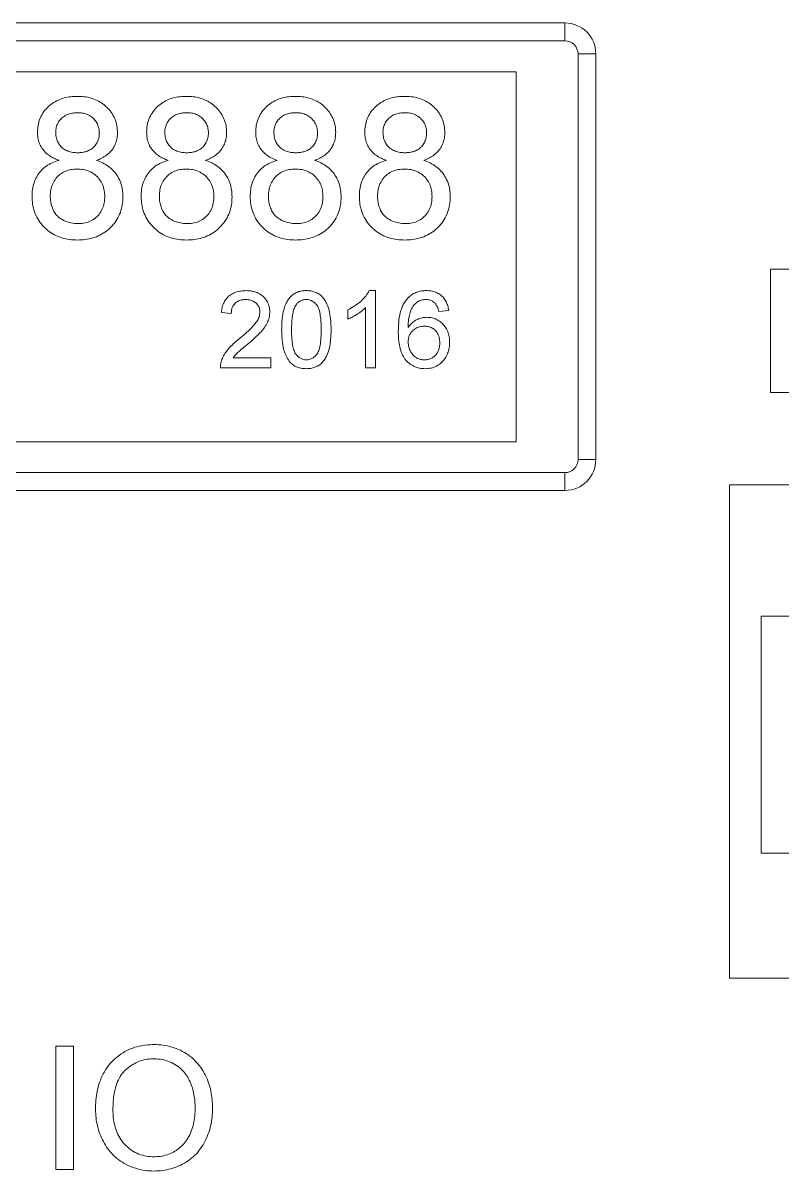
# Model space of a CAD drawing. Header units: millimetres. Extents: x 2 to 278, y 1 to 215.
# Drawn here: x 209.62 to 215.78, y 71.73 to 81.04 of the extents above; entities that cross this region are included whole.
import ezdxf

# ---------------------------------------------------------------- set-up
doc = ezdxf.new("R2010")
doc.units = ezdxf.units.MM

msp = doc.modelspace()

# ---------------------------------------------------------------- linework, layer by layer
at = {"color": 7, "linetype": 'Continuous', "lineweight": 18}
for p, q in [((214.0181, 81.0426), (202.7281, 81.0426)), ((214.0181, 80.8982), (214.0181, 81.0426)), ((214.0181, 80.8982), (202.7281, 80.8982)), ((214.1238, 77.5026), (214.1238, 80.7926)), ((214.1238, 80.7926), (214.2681, 80.7926)), ((214.2681, 77.5026), (214.2681, 80.7926)), ((213.6231, 80.6476), (203.1231, 80.6476)), ((213.6231, 77.6476), (213.6231, 80.6476)), ((215.6832, 79.0476), (216.3883, 79.0476)), ((215.6832, 78.0476), (215.6832, 79.0476)), ((212.4305, 78.8726), (212.4821, 78.8726)), ((212.4821, 78.8726), (212.4821, 78.2476)), ((211.3122, 78.6883), (211.2321, 78.6963)), ((212.2577, 78.6424), (212.2577, 78.7163)), ((212.4019, 78.2476), (212.4019, 78.7346)), ((213.075, 78.7123), (212.9949, 78.7043)), ((211.327, 78.3277), (211.6327, 78.3277)), ((211.6327, 78.3277), (211.6327, 78.2476)), ((211.6327, 78.2476), (211.2241, 78.2476)), ((212.4821, 78.2476), (212.4019, 78.2476)), ((216.414, 78.0476), (215.6832, 78.0476)), ((203.1231, 77.6476), (213.6231, 77.6476)), ((214.1238, 77.5026), (214.2681, 77.5026)), ((202.7281, 77.3969), (214.0181, 77.3969)), ((214.0181, 77.3969), (214.0181, 77.2526)), ((223.1031, 77.2976), (215.3531, 77.2976)), ((215.3531, 77.2976), (215.3531, 73.2976)), ((202.7281, 77.2526), (214.0181, 77.2526)), ((215.8324, 76.2326), (215.6099, 76.2326)), ((215.6099, 74.3126), (215.6099, 76.2326)), ((215.6099, 74.3126), (215.8324, 74.3126)), ((215.3531, 73.2976), (223.1031, 73.2976)), ((209.8909, 72.7476), (210.0319, 72.7476)), ((209.8909, 71.7476), (209.8909, 72.7476)), ((210.0319, 72.7476), (210.0319, 71.7476)), ((210.0319, 71.7476), (209.8909, 71.7476))]:
    msp.add_line(p, q, dxfattribs=at)
for centre, radius, start, end in [((214.0181, 80.7926), 0.25, 0, 90), ((214.0181, 80.7926), 0.1057, 0, 90), ((214.0181, 77.5026), 0.25, 270, 0), ((214.0181, 77.5026), 0.1057, 270, 360)]:
    msp.add_arc(centre, radius, start, end, dxfattribs=at)
for points, knots in [([(209.741, 80.1575), (209.7419, 80.1757), (209.7435, 80.212), (209.7588, 80.2648), (209.784, 80.3134), (209.8184, 80.3559), (209.8597, 80.3914), (209.9067, 80.4181), (209.9573, 80.4361), (210.0101, 80.4459), (210.0457, 80.447), (210.0636, 80.4476)], [0, 0, 0, 0, 0.1119971, 0.2239624, 0.3358971, 0.4478769, 0.5598973, 0.6698683, 0.7798848, 0.8899372, 1, 1, 1, 1]), ([(210.0636, 80.4476), (210.0819, 80.447), (210.1186, 80.4459), (210.1728, 80.4351), (210.2247, 80.4161), (210.2722, 80.3878), (210.3132, 80.3512), (210.3471, 80.3085), (210.3723, 80.2603), (210.3873, 80.2079), (210.3889, 80.1719), (210.3898, 80.1538)], [0, 0, 0, 0, 0.112059, 0.224091, 0.336095, 0.448088, 0.560082, 0.670067, 0.780006, 0.89, 1, 1, 1, 1]), ([(210.6257, 80.1575), (210.6265, 80.1757), (210.6281, 80.212), (210.6434, 80.2648), (210.6686, 80.3134), (210.703, 80.3559), (210.7443, 80.3914), (210.7913, 80.4181), (210.8419, 80.4361), (210.8947, 80.4459), (210.9303, 80.447), (210.9482, 80.4476)], [0, 0, 0, 0, 0.111997, 0.223962, 0.335897, 0.447877, 0.559897, 0.669868, 0.779885, 0.889937, 1, 1, 1, 1]), ([(210.9482, 80.4476), (210.9665, 80.447), (211.0032, 80.4459), (211.0574, 80.4351), (211.1093, 80.4161), (211.1569, 80.3878), (211.1978, 80.3512), (211.2318, 80.3085), (211.2569, 80.2603), (211.2719, 80.2079), (211.2736, 80.1719), (211.2744, 80.1538)], [0, 0, 0, 0, 0.112059, 0.224091, 0.336095, 0.448088, 0.560082, 0.670067, 0.780006, 0.89, 1, 1, 1, 1]), ([(211.5103, 80.1575), (211.5111, 80.1757), (211.5128, 80.212), (211.5281, 80.2648), (211.5532, 80.3134), (211.5877, 80.3559), (211.6289, 80.3914), (211.6759, 80.4181), (211.7265, 80.4361), (211.7793, 80.4459), (211.815, 80.447), (211.8328, 80.4476)], [0, 0, 0, 0, 0.111997, 0.223962, 0.335897, 0.447877, 0.559897, 0.669868, 0.779885, 0.889937, 1, 1, 1, 1]), ([(211.8328, 80.4476), (211.8511, 80.447), (211.8878, 80.4459), (211.9421, 80.4351), (211.9939, 80.4161), (212.0415, 80.3878), (212.0824, 80.3512), (212.1164, 80.3085), (212.1415, 80.2603), (212.1566, 80.2079), (212.1582, 80.1719), (212.159, 80.1538)], [0, 0, 0, 0, 0.112059, 0.224091, 0.336095, 0.448088, 0.560082, 0.670067, 0.780006, 0.89, 1, 1, 1, 1]), ([(212.3949, 80.1575), (212.3957, 80.1757), (212.3974, 80.212), (212.4127, 80.2648), (212.4378, 80.3134), (212.4723, 80.3559), (212.5135, 80.3914), (212.5605, 80.4181), (212.6111, 80.4361), (212.6639, 80.4459), (212.6996, 80.447), (212.7174, 80.4476)], [0, 0, 0, 0, 0.111997, 0.223962, 0.335897, 0.447877, 0.559897, 0.669868, 0.779885, 0.889937, 1, 1, 1, 1]), ([(212.7174, 80.4476), (212.7358, 80.447), (212.7724, 80.4459), (212.8267, 80.4351), (212.8785, 80.4161), (212.9261, 80.3878), (212.9671, 80.3512), (213.001, 80.3085), (213.0261, 80.2603), (213.0412, 80.2079), (213.0428, 80.1719), (213.0436, 80.1538)], [0, 0, 0, 0, 0.112059, 0.224091, 0.336095, 0.448088, 0.560082, 0.670067, 0.780006, 0.89, 1, 1, 1, 1]), ([(210.0654, 80.3149), (210.053, 80.3144), (210.0282, 80.3133), (209.9916, 80.3051), (209.9579, 80.2885), (209.9286, 80.264), (209.906, 80.2326), (209.8909, 80.196), (209.8893, 80.1699), (209.8885, 80.1568)], [0, 0, 0, 0, 0.140053, 0.280038, 0.419971, 0.55984, 0.706545, 0.853304, 1, 1, 1, 1]), ([(210.2423, 80.1499), (210.2416, 80.1626), (210.2402, 80.188), (210.2277, 80.2245), (210.2067, 80.2565), (210.179, 80.2841), (210.144, 80.3027), (210.1053, 80.3133), (210.0787, 80.3143), (210.0654, 80.3149)], [0, 0, 0, 0, 0.140103, 0.280208, 0.420225, 0.560188, 0.706713, 0.853303, 1, 1, 1, 1]), ([(210.95, 80.3149), (210.9376, 80.3144), (210.9128, 80.3133), (210.8762, 80.3051), (210.8425, 80.2885), (210.8133, 80.264), (210.7906, 80.2326), (210.7756, 80.196), (210.7739, 80.1699), (210.7731, 80.1568)], [0, 0, 0, 0, 0.140053, 0.280038, 0.419971, 0.55984, 0.706545, 0.853304, 1, 1, 1, 1]), ([(211.1269, 80.1499), (211.1262, 80.1626), (211.1249, 80.188), (211.1124, 80.2245), (211.0913, 80.2565), (211.0637, 80.2841), (211.0286, 80.3027), (210.9899, 80.3133), (210.9633, 80.3143), (210.95, 80.3149)], [0, 0, 0, 0, 0.140103, 0.280208, 0.420225, 0.560188, 0.706713, 0.853303, 1, 1, 1, 1]), ([(211.8346, 80.3149), (211.8222, 80.3144), (211.7974, 80.3133), (211.7608, 80.3051), (211.7271, 80.2885), (211.6979, 80.264), (211.6753, 80.2326), (211.6602, 80.196), (211.6585, 80.1699), (211.6577, 80.1568)], [0, 0, 0, 0, 0.140053, 0.280038, 0.419971, 0.55984, 0.706545, 0.853304, 1, 1, 1, 1]), ([(212.0116, 80.1499), (212.0109, 80.1626), (212.0095, 80.188), (211.997, 80.2245), (211.9759, 80.2565), (211.9483, 80.2841), (211.9132, 80.3027), (211.8745, 80.3133), (211.8479, 80.3143), (211.8346, 80.3149)], [0, 0, 0, 0, 0.140103, 0.280208, 0.420225, 0.560188, 0.706713, 0.853303, 1, 1, 1, 1]), ([(212.7192, 80.3149), (212.7068, 80.3144), (212.682, 80.3133), (212.6454, 80.3051), (212.6117, 80.2885), (212.5825, 80.264), (212.5599, 80.2326), (212.5448, 80.196), (212.5431, 80.1699), (212.5423, 80.1568)], [0, 0, 0, 0, 0.140053, 0.280038, 0.419971, 0.55984, 0.706545, 0.853304, 1, 1, 1, 1]), ([(212.8962, 80.1499), (212.8955, 80.1626), (212.8941, 80.188), (212.8816, 80.2245), (212.8605, 80.2565), (212.8329, 80.2841), (212.7979, 80.3027), (212.7591, 80.3133), (212.7325, 80.3143), (212.7192, 80.3149)], [0, 0, 0, 0, 0.140103, 0.280208, 0.420225, 0.560188, 0.706713, 0.853303, 1, 1, 1, 1]), ([(209.9152, 79.9283), (209.9017, 79.9336), (209.8748, 79.9441), (209.8371, 79.9658), (209.8031, 79.9932), (209.7752, 80.0277), (209.7549, 80.0678), (209.743, 80.1121), (209.7417, 80.1424), (209.741, 80.1575)], [0, 0, 0, 0, 0.140057, 0.280088, 0.420089, 0.560058, 0.706677, 0.853323, 1, 1, 1, 1]), ([(209.8885, 80.1568), (209.889, 80.1439), (209.8901, 80.1181), (209.9023, 80.081), (209.9224, 80.0477), (209.9512, 80.0204), (209.9868, 80.0019), (210.0263, 79.992), (210.0533, 79.991), (210.0668, 79.9905)], [0, 0, 0, 0, 0.140123, 0.280287, 0.420324, 0.560242, 0.706687, 0.853264, 1, 1, 1, 1]), ([(210.0668, 79.9905), (210.0792, 79.991), (210.1041, 79.992), (210.1408, 80.0002), (210.1748, 80.0166), (210.2037, 80.0417), (210.226, 80.0735), (210.2403, 80.1107), (210.2416, 80.1368), (210.2423, 80.1499)], [0, 0, 0, 0, 0.140064, 0.280073, 0.419973, 0.559838, 0.706482, 0.853287, 1, 1, 1, 1]), ([(210.3898, 80.1538), (210.3892, 80.1397), (210.3882, 80.1113), (210.3769, 80.07), (210.3585, 80.0315), (210.3321, 79.997), (210.2988, 79.9682), (210.2606, 79.945), (210.2331, 79.9339), (210.2193, 79.9283)], [0, 0, 0, 0, 0.139992, 0.280054, 0.419944, 0.559983, 0.70659, 0.85329, 1, 1, 1, 1]), ([(210.7998, 79.9283), (210.7863, 79.9336), (210.7594, 79.9441), (210.7217, 79.9658), (210.6878, 79.9932), (210.6598, 80.0277), (210.6396, 80.0678), (210.6276, 80.1121), (210.6263, 80.1424), (210.6257, 80.1575)], [0, 0, 0, 0, 0.140057, 0.280088, 0.420089, 0.560058, 0.706677, 0.853323, 1, 1, 1, 1]), ([(210.7731, 80.1568), (210.7736, 80.1439), (210.7747, 80.1181), (210.7869, 80.081), (210.807, 80.0477), (210.8358, 80.0204), (210.8715, 80.0019), (210.911, 79.992), (210.9379, 79.991), (210.9514, 79.9905)], [0, 0, 0, 0, 0.140123, 0.280287, 0.420324, 0.560242, 0.706687, 0.853264, 1, 1, 1, 1]), ([(210.9514, 79.9905), (210.9639, 79.991), (210.9888, 79.992), (211.0255, 80.0002), (211.0594, 80.0166), (211.0884, 80.0417), (211.1106, 80.0735), (211.1249, 80.1107), (211.1263, 80.1368), (211.1269, 80.1499)], [0, 0, 0, 0, 0.140064, 0.280073, 0.419973, 0.559838, 0.706482, 0.853287, 1, 1, 1, 1]), ([(211.2744, 80.1538), (211.2738, 80.1397), (211.2728, 80.1113), (211.2616, 80.07), (211.2431, 80.0315), (211.2167, 79.997), (211.1834, 79.9682), (211.1452, 79.945), (211.1177, 79.9339), (211.1039, 79.9283)], [0, 0, 0, 0, 0.139992, 0.2800535, 0.4199438, 0.5599827, 0.7065897, 0.8532896, 1, 1, 1, 1]), ([(211.6844, 79.9283), (211.671, 79.9336), (211.644, 79.9441), (211.6063, 79.9658), (211.5724, 79.9932), (211.5444, 80.0277), (211.5242, 80.0678), (211.5123, 80.1121), (211.5109, 80.1424), (211.5103, 80.1575)], [0, 0, 0, 0, 0.140057, 0.280088, 0.420089, 0.560058, 0.706677, 0.853323, 1, 1, 1, 1]), ([(211.6577, 80.1568), (211.6582, 80.1439), (211.6593, 80.1181), (211.6715, 80.081), (211.6916, 80.0477), (211.7204, 80.0204), (211.7561, 80.0019), (211.7956, 79.992), (211.8225, 79.991), (211.836, 79.9905)], [0, 0, 0, 0, 0.140123, 0.280287, 0.420324, 0.560242, 0.706687, 0.853264, 1, 1, 1, 1]), ([(211.836, 79.9905), (211.8485, 79.991), (211.8734, 79.992), (211.9101, 80.0002), (211.944, 80.0166), (211.973, 80.0417), (211.9953, 80.0735), (212.0095, 80.1107), (212.0109, 80.1368), (212.0116, 80.1499)], [0, 0, 0, 0, 0.140064, 0.280073, 0.419973, 0.559838, 0.706482, 0.853287, 1, 1, 1, 1]), ([(212.159, 80.1538), (212.1585, 80.1397), (212.1574, 80.1113), (212.1462, 80.07), (212.1278, 80.0315), (212.1013, 79.997), (212.068, 79.9682), (212.0298, 79.945), (212.0023, 79.9339), (211.9885, 79.9283)], [0, 0, 0, 0, 0.139992, 0.280054, 0.419944, 0.559983, 0.70659, 0.85329, 1, 1, 1, 1]), ([(212.569, 79.9283), (212.5556, 79.9336), (212.5286, 79.9441), (212.4909, 79.9658), (212.457, 79.9932), (212.429, 80.0277), (212.4088, 80.0678), (212.3969, 80.1121), (212.3956, 80.1424), (212.3949, 80.1575)], [0, 0, 0, 0, 0.140057, 0.280088, 0.420089, 0.560058, 0.706677, 0.853323, 1, 1, 1, 1]), ([(212.5423, 80.1568), (212.5429, 80.1439), (212.5439, 80.1181), (212.5562, 80.081), (212.5762, 80.0477), (212.605, 80.0204), (212.6407, 80.0019), (212.6802, 79.992), (212.7071, 79.991), (212.7206, 79.9905)], [0, 0, 0, 0, 0.140123, 0.280287, 0.420324, 0.560242, 0.706687, 0.853264, 1, 1, 1, 1]), ([(212.7206, 79.9905), (212.7331, 79.991), (212.758, 79.992), (212.7947, 80.0002), (212.8286, 80.0166), (212.8576, 80.0417), (212.8799, 80.0735), (212.8941, 80.1107), (212.8955, 80.1368), (212.8962, 80.1499)], [0, 0, 0, 0, 0.140064, 0.280073, 0.419973, 0.559838, 0.706482, 0.853287, 1, 1, 1, 1]), ([(213.0436, 80.1538), (213.0431, 80.1397), (213.042, 80.1113), (213.0308, 80.07), (213.0124, 80.0315), (212.9859, 79.997), (212.9527, 79.9682), (212.9144, 79.945), (212.8869, 79.9339), (212.8731, 79.9283)], [0, 0, 0, 0, 0.139992, 0.280054, 0.419944, 0.559983, 0.70659, 0.85329, 1, 1, 1, 1]), ([(209.6968, 79.6362), (209.6974, 79.6547), (209.6986, 79.6917), (209.7114, 79.746), (209.7331, 79.7973), (209.7662, 79.8433), (209.8089, 79.8819), (209.8597, 79.911), (209.8967, 79.9226), (209.9152, 79.9283)], [0, 0, 0, 0, 0.140094, 0.280153, 0.420099, 0.560065, 0.706685, 0.853305, 1, 1, 1, 1]), ([(210.2193, 79.9283), (210.2365, 79.9219), (210.2709, 79.9089), (210.3186, 79.8806), (210.3598, 79.8435), (210.3934, 79.7983), (210.4175, 79.7465), (210.4316, 79.6901), (210.4332, 79.6516), (210.434, 79.6323)], [0, 0, 0, 0, 0.140026, 0.280045, 0.420048, 0.560011, 0.706661, 0.853275, 1, 1, 1, 1]), ([(210.5814, 79.6362), (210.582, 79.6547), (210.5832, 79.6917), (210.596, 79.746), (210.6177, 79.7973), (210.6508, 79.8433), (210.6935, 79.8819), (210.7443, 79.911), (210.7813, 79.9226), (210.7998, 79.9283)], [0, 0, 0, 0, 0.140094, 0.280153, 0.420099, 0.560065, 0.706685, 0.853305, 1, 1, 1, 1]), ([(211.1039, 79.9283), (211.1211, 79.9219), (211.1555, 79.9089), (211.2032, 79.8806), (211.2444, 79.8435), (211.278, 79.7983), (211.3022, 79.7465), (211.3163, 79.6901), (211.3178, 79.6516), (211.3186, 79.6323)], [0, 0, 0, 0, 0.140026, 0.280045, 0.420048, 0.560011, 0.706661, 0.853275, 1, 1, 1, 1]), ([(211.466, 79.6362), (211.4666, 79.6547), (211.4678, 79.6917), (211.4806, 79.746), (211.5023, 79.7973), (211.5354, 79.8433), (211.5781, 79.8819), (211.6289, 79.911), (211.6659, 79.9226), (211.6844, 79.9283)], [0, 0, 0, 0, 0.140094, 0.280153, 0.420099, 0.560065, 0.706685, 0.853305, 1, 1, 1, 1]), ([(211.9885, 79.9283), (212.0057, 79.9219), (212.0402, 79.9089), (212.0878, 79.8806), (212.129, 79.8435), (212.1626, 79.7983), (212.1868, 79.7465), (212.2009, 79.6901), (212.2024, 79.6516), (212.2032, 79.6323)], [0, 0, 0, 0, 0.140026, 0.280045, 0.420048, 0.560011, 0.706661, 0.853275, 1, 1, 1, 1]), ([(212.3507, 79.6362), (212.3512, 79.6547), (212.3524, 79.6917), (212.3653, 79.746), (212.3869, 79.7973), (212.42, 79.8433), (212.4627, 79.8819), (212.5135, 79.911), (212.5505, 79.9226), (212.569, 79.9283)], [0, 0, 0, 0, 0.140094, 0.280153, 0.420099, 0.560065, 0.706685, 0.853305, 1, 1, 1, 1]), ([(212.8731, 79.9283), (212.8903, 79.9219), (212.9248, 79.9089), (212.9724, 79.8806), (213.0136, 79.8435), (213.0472, 79.7983), (213.0714, 79.7465), (213.0855, 79.6901), (213.0871, 79.6516), (213.0878, 79.6323)], [0, 0, 0, 0, 0.140026, 0.280045, 0.420048, 0.560011, 0.706661, 0.853275, 1, 1, 1, 1]), ([(210.0622, 79.8578), (210.0459, 79.8571), (210.0135, 79.8558), (209.9663, 79.8422), (209.9236, 79.8178), (209.8888, 79.7822), (209.8622, 79.7392), (209.8468, 79.69), (209.8451, 79.656), (209.8442, 79.639)], [0, 0, 0, 0, 0.140103, 0.280111, 0.420024, 0.559976, 0.706596, 0.853242, 1, 1, 1, 1]), ([(210.2866, 79.6344), (210.2858, 79.651), (210.2843, 79.6843), (210.2698, 79.7326), (210.2443, 79.7759), (210.2094, 79.8131), (210.1651, 79.8403), (210.1145, 79.8555), (210.0796, 79.8571), (210.0622, 79.8578)], [0, 0, 0, 0, 0.140086, 0.280112, 0.420042, 0.560014, 0.70656, 0.853252, 1, 1, 1, 1]), ([(210.9468, 79.8578), (210.9306, 79.8571), (210.8981, 79.8558), (210.8509, 79.8422), (210.8082, 79.8178), (210.7734, 79.7822), (210.7468, 79.7392), (210.7314, 79.69), (210.7297, 79.656), (210.7289, 79.639)], [0, 0, 0, 0, 0.1401032, 0.2801113, 0.4200237, 0.5599764, 0.7065958, 0.8532422, 1, 1, 1, 1]), ([(211.1712, 79.6344), (211.1704, 79.651), (211.1689, 79.6843), (211.1545, 79.7326), (211.129, 79.7759), (211.094, 79.8131), (211.0497, 79.8403), (210.9991, 79.8555), (210.9642, 79.8571), (210.9468, 79.8578)], [0, 0, 0, 0, 0.140086, 0.280112, 0.420042, 0.560014, 0.70656, 0.853252, 1, 1, 1, 1]), ([(211.8314, 79.8578), (211.8152, 79.8571), (211.7827, 79.8558), (211.7355, 79.8422), (211.6929, 79.8178), (211.658, 79.7822), (211.6314, 79.7392), (211.616, 79.69), (211.6143, 79.656), (211.6135, 79.639)], [0, 0, 0, 0, 0.140103, 0.280111, 0.420024, 0.559976, 0.706596, 0.853242, 1, 1, 1, 1]), ([(212.0558, 79.6344), (212.055, 79.651), (212.0535, 79.6843), (212.0391, 79.7326), (212.0136, 79.7759), (211.9786, 79.8131), (211.9343, 79.8403), (211.8837, 79.8555), (211.8488, 79.8571), (211.8314, 79.8578)], [0, 0, 0, 0, 0.140086, 0.280112, 0.420042, 0.560014, 0.70656, 0.853252, 1, 1, 1, 1]), ([(212.716, 79.8578), (212.6998, 79.8571), (212.6673, 79.8558), (212.6201, 79.8422), (212.5775, 79.8178), (212.5426, 79.7822), (212.5161, 79.7392), (212.5007, 79.69), (212.4989, 79.656), (212.4981, 79.639)], [0, 0, 0, 0, 0.140103, 0.280111, 0.420024, 0.559976, 0.706596, 0.853242, 1, 1, 1, 1]), ([(212.9404, 79.6344), (212.9396, 79.651), (212.9381, 79.6843), (212.9237, 79.7326), (212.8982, 79.7759), (212.8632, 79.8131), (212.8189, 79.8403), (212.7683, 79.8555), (212.7335, 79.8571), (212.716, 79.8578)], [0, 0, 0, 0, 0.140086, 0.280112, 0.420042, 0.560014, 0.70656, 0.853252, 1, 1, 1, 1]), ([(210.0654, 79.2828), (210.044, 79.2835), (210.0012, 79.2848), (209.9383, 79.2988), (209.8783, 79.3223), (209.8244, 79.3579), (209.7783, 79.4024), (209.7413, 79.4541), (209.7148, 79.5116), (209.6995, 79.5732), (209.6977, 79.6152), (209.6968, 79.6362)], [0, 0, 0, 0, 0.112057, 0.224067, 0.336056, 0.448039, 0.560026, 0.670015, 0.779981, 0.889989, 1, 1, 1, 1]), ([(209.8442, 79.639), (209.8447, 79.6257), (209.8456, 79.5991), (209.8551, 79.5603), (209.8684, 79.5227), (209.8895, 79.4884), (209.9222, 79.4585), (209.9644, 79.435), (210.0144, 79.4187), (210.0492, 79.4166), (210.0666, 79.4155)], [0, 0, 0, 0, 0.112056, 0.224116, 0.336173, 0.44816, 0.560112, 0.706716, 0.85339, 1, 1, 1, 1]), ([(210.434, 79.6323), (210.433, 79.611), (210.4311, 79.5685), (210.4148, 79.5064), (210.387, 79.4487), (210.3483, 79.3977), (210.3019, 79.354), (210.2482, 79.3205), (210.1897, 79.2976), (210.128, 79.2849), (210.0863, 79.2835), (210.0654, 79.2828)], [0, 0, 0, 0, 0.112005, 0.223991, 0.335957, 0.447959, 0.559944, 0.669916, 0.779914, 0.889942, 1, 1, 1, 1]), ([(210.0666, 79.4155), (210.0829, 79.4162), (210.1155, 79.4176), (210.1632, 79.4307), (210.2063, 79.4549), (210.2419, 79.4902), (210.2686, 79.5335), (210.2839, 79.5831), (210.2857, 79.6173), (210.2866, 79.6344)], [0, 0, 0, 0, 0.140093, 0.280107, 0.42005, 0.559997, 0.706641, 0.853276, 1, 1, 1, 1]), ([(210.95, 79.2828), (210.9286, 79.2835), (210.8858, 79.2848), (210.8229, 79.2988), (210.7629, 79.3223), (210.709, 79.3579), (210.663, 79.4024), (210.6259, 79.4541), (210.5994, 79.5116), (210.5841, 79.5732), (210.5823, 79.6152), (210.5814, 79.6362)], [0, 0, 0, 0, 0.112057, 0.224067, 0.336056, 0.448039, 0.560026, 0.670015, 0.779981, 0.889989, 1, 1, 1, 1]), ([(210.7289, 79.639), (210.7293, 79.6257), (210.7302, 79.5991), (210.7397, 79.5603), (210.753, 79.5227), (210.7741, 79.4884), (210.8068, 79.4585), (210.849, 79.435), (210.899, 79.4187), (210.9338, 79.4166), (210.9512, 79.4155)], [0, 0, 0, 0, 0.112056, 0.224116, 0.336173, 0.44816, 0.560112, 0.706716, 0.85339, 1, 1, 1, 1]), ([(211.3186, 79.6323), (211.3176, 79.611), (211.3157, 79.5685), (211.2994, 79.5064), (211.2716, 79.4487), (211.2329, 79.3977), (211.1866, 79.354), (211.1328, 79.3205), (211.0743, 79.2976), (211.0127, 79.2849), (210.9709, 79.2835), (210.95, 79.2828)], [0, 0, 0, 0, 0.112005, 0.223991, 0.335957, 0.447959, 0.559944, 0.669916, 0.779914, 0.889942, 1, 1, 1, 1]), ([(210.9512, 79.4155), (210.9675, 79.4162), (211.0001, 79.4176), (211.0478, 79.4307), (211.0909, 79.4549), (211.1265, 79.4902), (211.1532, 79.5335), (211.1686, 79.5831), (211.1703, 79.6173), (211.1712, 79.6344)], [0, 0, 0, 0, 0.140093, 0.280107, 0.42005, 0.559997, 0.706641, 0.853276, 1, 1, 1, 1]), ([(211.8346, 79.2828), (211.8132, 79.2835), (211.7704, 79.2848), (211.7075, 79.2988), (211.6475, 79.3223), (211.5937, 79.3579), (211.5476, 79.4024), (211.5105, 79.4541), (211.484, 79.5116), (211.4687, 79.5732), (211.4669, 79.6152), (211.466, 79.6362)], [0, 0, 0, 0, 0.112057, 0.224067, 0.336056, 0.448039, 0.560026, 0.670015, 0.779981, 0.889989, 1, 1, 1, 1]), ([(211.6135, 79.639), (211.6139, 79.6257), (211.6149, 79.5991), (211.6243, 79.5603), (211.6376, 79.5227), (211.6587, 79.4884), (211.6914, 79.4585), (211.7336, 79.435), (211.7836, 79.4187), (211.8184, 79.4166), (211.8358, 79.4155)], [0, 0, 0, 0, 0.112056, 0.224116, 0.336173, 0.44816, 0.560112, 0.706716, 0.85339, 1, 1, 1, 1]), ([(212.2032, 79.6323), (212.2023, 79.611), (212.2003, 79.5685), (212.1841, 79.5064), (212.1563, 79.4487), (212.1175, 79.3977), (212.0712, 79.354), (212.0175, 79.3205), (211.9589, 79.2976), (211.8973, 79.2849), (211.8555, 79.2835), (211.8346, 79.2828)], [0, 0, 0, 0, 0.112005, 0.223991, 0.335957, 0.447959, 0.559944, 0.669916, 0.779914, 0.889942, 1, 1, 1, 1]), ([(211.8358, 79.4155), (211.8521, 79.4162), (211.8847, 79.4176), (211.9324, 79.4307), (211.9755, 79.4549), (212.0111, 79.4902), (212.0378, 79.5335), (212.0532, 79.5831), (212.0549, 79.6173), (212.0558, 79.6344)], [0, 0, 0, 0, 0.140093, 0.280107, 0.42005, 0.559997, 0.706641, 0.853276, 1, 1, 1, 1]), ([(212.7192, 79.2828), (212.6978, 79.2835), (212.655, 79.2848), (212.5921, 79.2988), (212.5321, 79.3223), (212.4783, 79.3579), (212.4322, 79.4024), (212.3951, 79.4541), (212.3686, 79.5116), (212.3534, 79.5732), (212.3516, 79.6152), (212.3507, 79.6362)], [0, 0, 0, 0, 0.112057, 0.224067, 0.336056, 0.448039, 0.560026, 0.670015, 0.779981, 0.889989, 1, 1, 1, 1]), ([(212.4981, 79.639), (212.4986, 79.6257), (212.4995, 79.5991), (212.5089, 79.5603), (212.5222, 79.5227), (212.5434, 79.4884), (212.5761, 79.4585), (212.6182, 79.435), (212.6683, 79.4187), (212.703, 79.4166), (212.7204, 79.4155)], [0, 0, 0, 0, 0.1120564, 0.2241163, 0.336173, 0.4481599, 0.5601118, 0.7067159, 0.85339, 1, 1, 1, 1]), ([(213.0878, 79.6323), (213.0869, 79.611), (213.0849, 79.5685), (213.0687, 79.5064), (213.0409, 79.4487), (213.0021, 79.3977), (212.9558, 79.354), (212.9021, 79.3205), (212.8435, 79.2976), (212.7819, 79.2849), (212.7401, 79.2835), (212.7192, 79.2828)], [0, 0, 0, 0, 0.112005, 0.223991, 0.335957, 0.447959, 0.559944, 0.669916, 0.779914, 0.889942, 1, 1, 1, 1]), ([(212.7204, 79.4155), (212.7367, 79.4162), (212.7694, 79.4176), (212.817, 79.4307), (212.8601, 79.4549), (212.8958, 79.4902), (212.9225, 79.5335), (212.9378, 79.5831), (212.9395, 79.6173), (212.9404, 79.6344)], [0, 0, 0, 0, 0.140093, 0.280107, 0.42005, 0.559997, 0.706641, 0.853276, 1, 1, 1, 1]), ([(211.2321, 78.6963), (211.2339, 78.7101), (211.2375, 78.7377), (211.2519, 78.7773), (211.2748, 78.8127), (211.3069, 78.8411), (211.3458, 78.8604), (211.3886, 78.8709), (211.4178, 78.872), (211.4324, 78.8726)], [0, 0, 0, 0, 0.14012, 0.280141, 0.420036, 0.55994, 0.706516, 0.853205, 1, 1, 1, 1]), ([(211.4324, 78.8726), (211.4459, 78.8721), (211.473, 78.871), (211.5127, 78.8614), (211.5496, 78.8436), (211.5813, 78.8167), (211.6063, 78.7828), (211.6222, 78.7426), (211.6238, 78.7142), (211.6247, 78.7)], [0, 0, 0, 0, 0.140158, 0.280264, 0.420275, 0.560253, 0.706858, 0.853354, 1, 1, 1, 1]), ([(211.7208, 78.5558), (211.7211, 78.5735), (211.7215, 78.6089), (211.7265, 78.6618), (211.736, 78.714), (211.7508, 78.7591), (211.7703, 78.7956), (211.7919, 78.8238), (211.8194, 78.8465), (211.8512, 78.8625), (211.8858, 78.8712), (211.9094, 78.8721), (211.9212, 78.8726)], [0, 0, 0, 0, 0.125093, 0.250171, 0.375217, 0.500194, 0.583539, 0.666841, 0.750103, 0.83335, 0.91667, 1, 1, 1, 1]), ([(211.9212, 78.8726), (211.933, 78.8721), (211.9566, 78.8712), (211.9909, 78.8618), (212.023, 78.8466), (212.051, 78.8243), (212.0721, 78.7956), (212.0929, 78.7532), (212.1112, 78.6969), (212.1203, 78.6265), (212.1211, 78.5794), (212.1215, 78.5558)], [0, 0, 0, 0, 0.083362, 0.166699, 0.250017, 0.333297, 0.416578, 0.499946, 0.666577, 0.833223, 1, 1, 1, 1]), ([(212.2577, 78.7163), (212.2772, 78.7268), (212.3162, 78.7477), (212.3641, 78.7867), (212.404, 78.8276), (212.4217, 78.8576), (212.4305, 78.8726)], [0, 0, 0, 0, 0.280091, 0.560126, 0.78017, 1, 1, 1, 1]), ([(212.7345, 78.8016), (212.7421, 78.8099), (212.7573, 78.8266), (212.7852, 78.8462), (212.8178, 78.8614), (212.8547, 78.8711), (212.8813, 78.8721), (212.8946, 78.8726)], [0, 0, 0, 0, 0.186671, 0.373368, 0.560026, 0.779966, 1, 1, 1, 1]), ([(212.8946, 78.8726), (212.9071, 78.8721), (212.932, 78.8711), (212.9684, 78.8613), (213.0019, 78.8442), (213.0308, 78.8191), (213.0533, 78.7874), (213.0685, 78.751), (213.0729, 78.7252), (213.075, 78.7123)], [0, 0, 0, 0, 0.140076, 0.280085, 0.420047, 0.560005, 0.706589, 0.853245, 1, 1, 1, 1]), ([(211.4306, 78.8005), (211.4191, 78.7999), (211.3962, 78.7988), (211.3635, 78.7864), (211.338, 78.7664), (211.3219, 78.7413), (211.3135, 78.7153), (211.3126, 78.6973), (211.3122, 78.6883)], [0, 0, 0, 0, 0.186894, 0.373393, 0.559731, 0.706312, 0.85308, 1, 1, 1, 1]), ([(211.5446, 78.6993), (211.5437, 78.7099), (211.5421, 78.7312), (211.5259, 78.7595), (211.5013, 78.7829), (211.4682, 78.7982), (211.4432, 78.7997), (211.4306, 78.8005)], [0, 0, 0, 0, 0.186681, 0.373208, 0.559929, 0.779702, 1, 1, 1, 1]), ([(211.8372, 78.7576), (211.8312, 78.7462), (211.8192, 78.7233), (211.8104, 78.6854), (211.8024, 78.6298), (211.8016, 78.5865), (211.801, 78.5561)], [0, 0, 0, 0, 0.186394, 0.3730968, 0.5598745, 1, 1, 1, 1]), ([(211.9203, 78.8005), (211.9112, 78.7999), (211.893, 78.7987), (211.8695, 78.7883), (211.8507, 78.7742), (211.8417, 78.7632), (211.8372, 78.7576)], [0, 0, 0, 0, 0.279868, 0.559518, 0.77969, 1, 1, 1, 1]), ([(212.0414, 78.5561), (212.0412, 78.573), (212.0408, 78.607), (212.0367, 78.6577), (212.029, 78.7038), (212.0149, 78.7442), (211.9936, 78.7714), (211.9697, 78.7891), (211.9458, 78.7989), (211.9288, 78.7999), (211.9203, 78.8005)], [0, 0, 0, 0, 0.166874, 0.333739, 0.500515, 0.625453, 0.7502, 0.833467, 0.916703, 1, 1, 1, 1]), ([(212.6664, 78.5402), (212.667, 78.5659), (212.6681, 78.6172), (212.6785, 78.6816), (212.6941, 78.7318), (212.7104, 78.769), (212.7265, 78.7907), (212.7345, 78.8016)], [0, 0, 0, 0, 0.280093, 0.560049, 0.706757, 0.853403, 1, 1, 1, 1]), ([(212.8211, 78.7819), (212.8105, 78.7723), (212.7894, 78.7529), (212.7681, 78.7152), (212.7541, 78.6719), (212.7478, 78.6242), (212.7469, 78.5906), (212.7465, 78.5738)], [0, 0, 0, 0, 0.186432, 0.373108, 0.559647, 0.779788, 1, 1, 1, 1]), ([(212.8893, 78.8005), (212.8827, 78.8002), (212.8693, 78.7997), (212.8459, 78.7944), (212.8305, 78.7866), (212.8211, 78.7819)], [0, 0, 0, 0, 0.280128, 0.5604546, 1, 1, 1, 1]), ([(212.966, 78.7684), (212.9601, 78.7738), (212.9483, 78.7847), (212.9281, 78.7945), (212.9082, 78.7997), (212.8956, 78.8002), (212.8893, 78.8005)], [0, 0, 0, 0, 0.279961, 0.559778, 0.779864, 1, 1, 1, 1]), ([(212.9949, 78.7043), (212.9916, 78.7173), (212.9858, 78.7405), (212.972, 78.7599), (212.966, 78.7684)], [0, 0, 0, 0, 0.560488, 1, 1, 1, 1]), ([(211.3765, 78.4813), (211.3966, 78.4985), (211.4367, 78.5328), (211.485, 78.5791), (211.5191, 78.621), (211.5397, 78.6579), (211.5429, 78.6855), (211.5446, 78.6993)], [0, 0, 0, 0, 0.28033, 0.560586, 0.707309, 0.853856, 1, 1, 1, 1]), ([(211.6247, 78.7), (211.6237, 78.6851), (211.6216, 78.6552), (211.6061, 78.6127), (211.5828, 78.5742), (211.5494, 78.5325), (211.5046, 78.4896), (211.4691, 78.459), (211.4513, 78.4436)], [0, 0, 0, 0, 0.139838, 0.279733, 0.419707, 0.559757, 0.779848, 1, 1, 1, 1]), ([(212.4019, 78.7346), (212.39, 78.7238), (212.3662, 78.7022), (212.3282, 78.6783), (212.2925, 78.6575), (212.2693, 78.6475), (212.2577, 78.6424)], [0, 0, 0, 0, 0.279899, 0.559917, 0.779984, 1, 1, 1, 1]), ([(212.7465, 78.5738), (212.7531, 78.5829), (212.7663, 78.6011), (212.7917, 78.6236), (212.8228, 78.6413), (212.8587, 78.6539), (212.8851, 78.6554), (212.8984, 78.6562)], [0, 0, 0, 0, 0.1867408, 0.373472, 0.5601485, 0.7800905, 1, 1, 1, 1]), ([(212.8984, 78.6562), (212.9127, 78.6554), (212.9413, 78.6536), (212.9819, 78.638), (213.0172, 78.6132), (213.047, 78.581), (213.0686, 78.542), (213.0811, 78.4984), (213.0824, 78.4684), (213.083, 78.4534)], [0, 0, 0, 0, 0.139981, 0.279896, 0.419867, 0.5599, 0.706499, 0.853208, 1, 1, 1, 1]), ([(212.8762, 78.5841), (212.8634, 78.5832), (212.8379, 78.5815), (212.8025, 78.5652), (212.7754, 78.5418), (212.7574, 78.514), (212.748, 78.4851), (212.747, 78.465), (212.7465, 78.455)], [0, 0, 0, 0, 0.18664, 0.373121, 0.55974, 0.706443, 0.853128, 1, 1, 1, 1]), ([(213.0029, 78.4509), (213.0023, 78.4639), (213.0011, 78.4898), (212.9875, 78.5268), (212.9644, 78.5553), (212.9362, 78.5736), (212.9067, 78.5827), (212.8864, 78.5836), (212.8762, 78.5841)], [0, 0, 0, 0, 0.186884, 0.373423, 0.559755, 0.706401, 0.853132, 1, 1, 1, 1]), ([(211.2324, 78.3032), (211.2377, 78.3166), (211.2483, 78.3436), (211.2719, 78.3803), (211.3016, 78.4155), (211.3368, 78.4491), (211.3633, 78.4706), (211.3765, 78.4813)], [0, 0, 0, 0, 0.186579, 0.373244, 0.559899, 0.779939, 1, 1, 1, 1]), ([(211.7816, 78.2998), (211.7726, 78.3138), (211.7547, 78.342), (211.7388, 78.3896), (211.7279, 78.4414), (211.7218, 78.497), (211.7212, 78.5362), (211.7208, 78.5558)], [0, 0, 0, 0, 0.1864624, 0.3731084, 0.5598384, 0.7799021, 1, 1, 1, 1]), ([(211.801, 78.5561), (211.8011, 78.5391), (211.8014, 78.5053), (211.8055, 78.4546), (211.8131, 78.4088), (211.8267, 78.3682), (211.8485, 78.3415), (211.872, 78.3234), (211.8958, 78.3133), (211.9127, 78.3122), (211.9212, 78.3117)], [0, 0, 0, 0, 0.1668675, 0.3337199, 0.5004808, 0.6254401, 0.7501657, 0.8334755, 0.9167142, 1, 1, 1, 1]), ([(211.9212, 78.3117), (211.9296, 78.3122), (211.9466, 78.3133), (211.9703, 78.3235), (211.9939, 78.3415), (212.0155, 78.3684), (212.0292, 78.4088), (212.0369, 78.4547), (212.0409, 78.5053), (212.0412, 78.5391), (212.0414, 78.5561)], [0, 0, 0, 0, 0.0832842, 0.1665602, 0.2498505, 0.3745614, 0.499508, 0.6662757, 0.8331306, 1, 1, 1, 1]), ([(212.1215, 78.5558), (212.1212, 78.5381), (212.1208, 78.5028), (212.1158, 78.4499), (212.1063, 78.3977), (212.0914, 78.3528), (212.072, 78.3163), (212.0504, 78.2881), (212.023, 78.2653), (211.991, 78.2497), (211.9565, 78.2409), (211.933, 78.24), (211.9212, 78.2396)], [0, 0, 0, 0, 0.125096, 0.250175, 0.375235, 0.500223, 0.583547, 0.666853, 0.750119, 0.833373, 0.916668, 1, 1, 1, 1]), ([(212.8855, 78.2396), (212.8697, 78.2404), (212.8382, 78.242), (212.7928, 78.2571), (212.7527, 78.2825), (212.7192, 78.3165), (212.6931, 78.362), (212.6765, 78.4169), (212.6677, 78.4783), (212.6668, 78.5195), (212.6664, 78.5402)], [0, 0, 0, 0, 0.1120052, 0.223948, 0.3358455, 0.4477981, 0.5597473, 0.7063886, 0.8531776, 1, 1, 1, 1]), ([(211.4513, 78.4436), (211.4267, 78.4235), (211.3925, 78.3953), (211.3497, 78.3576), (211.3346, 78.3377), (211.327, 78.3277)], [0, 0, 0, 0, 0.56006, 0.780088, 1, 1, 1, 1]), ([(212.7465, 78.455), (212.7475, 78.4414), (212.7496, 78.4142), (212.7655, 78.3762), (212.7882, 78.3454), (212.8168, 78.3248), (212.8473, 78.3134), (212.8686, 78.3123), (212.8793, 78.3117)], [0, 0, 0, 0, 0.186673, 0.373379, 0.559851, 0.706498, 0.853214, 1, 1, 1, 1]), ([(212.8793, 78.3117), (212.8891, 78.3122), (212.9087, 78.3133), (212.9367, 78.3232), (212.9611, 78.34), (212.9807, 78.3628), (212.9944, 78.3901), (213.0018, 78.4201), (213.0025, 78.4406), (213.0029, 78.4509)], [0, 0, 0, 0, 0.140059, 0.279955, 0.419873, 0.559826, 0.706403, 0.85318, 1, 1, 1, 1]), ([(213.083, 78.4534), (213.0823, 78.4382), (213.0808, 78.4077), (213.0678, 78.3636), (213.0471, 78.3228), (213.0175, 78.2866), (212.9785, 78.2595), (212.9333, 78.2423), (212.9014, 78.2405), (212.8855, 78.2396)], [0, 0, 0, 0, 0.140139, 0.280275, 0.420358, 0.560296, 0.706817, 0.853373, 1, 1, 1, 1]), ([(211.2241, 78.2476), (211.2243, 78.2582), (211.2247, 78.2771), (211.2301, 78.2952), (211.2324, 78.3032)], [0, 0, 0, 0, 0.559956, 1, 1, 1, 1]), ([(211.9212, 78.2396), (211.9065, 78.2403), (211.8771, 78.2417), (211.8378, 78.2547), (211.8054, 78.2746), (211.7895, 78.2914), (211.7816, 78.2998)], [0, 0, 0, 0, 0.280095, 0.559924, 0.779997, 1, 1, 1, 1]), ([(210.2114, 72.2343), (210.212, 72.2592), (210.213, 72.309), (210.2238, 72.383), (210.2432, 72.4552), (210.2723, 72.5242), (210.3127, 72.5873), (210.3623, 72.6414), (210.4185, 72.6865), (210.4802, 72.7209), (210.5467, 72.7444), (210.616, 72.7581), (210.6629, 72.7596), (210.6864, 72.7604)], [0, 0, 0, 0, 0.0933628, 0.1867298, 0.2800671, 0.3734021, 0.4667041, 0.5600034, 0.6480023, 0.7359915, 0.8239719, 0.9119924, 1, 1, 1, 1]), ([(210.6864, 72.7604), (210.7108, 72.7595), (210.7598, 72.7578), (210.8317, 72.7417), (210.9003, 72.7152), (210.9637, 72.6779), (211.0203, 72.6307), (211.0667, 72.5754), (211.1027, 72.5144), (211.1293, 72.4504), (211.1478, 72.3837), (211.1583, 72.3151), (211.1595, 72.269), (211.1601, 72.246)], [0, 0, 0, 0, 0.09334, 0.186666, 0.279971, 0.373296, 0.466611, 0.559908, 0.647898, 0.735905, 0.823923, 0.911958, 1, 1, 1, 1]), ([(210.6872, 72.645), (210.6685, 72.6442), (210.631, 72.6427), (210.5761, 72.6291), (210.5244, 72.6064), (210.4777, 72.5749), (210.4357, 72.5371), (210.4017, 72.4877), (210.3772, 72.4294), (210.3618, 72.3648), (210.3538, 72.299), (210.3529, 72.2548), (210.3525, 72.2327)], [0, 0, 0, 0, 0.093317, 0.18666, 0.279957, 0.373295, 0.466627, 0.559888, 0.669862, 0.779876, 0.889938, 1, 1, 1, 1]), ([(211.0191, 72.247), (211.0187, 72.2651), (211.0178, 72.3014), (211.0109, 72.3555), (210.9981, 72.4085), (210.979, 72.4596), (210.9527, 72.5074), (210.9168, 72.5528), (210.8699, 72.5923), (210.8133, 72.623), (210.7513, 72.6418), (210.7086, 72.6439), (210.6872, 72.645)], [0, 0, 0, 0, 0.093399, 0.186798, 0.280197, 0.37357, 0.466906, 0.560217, 0.670152, 0.780101, 0.890037, 1, 1, 1, 1]), ([(210.6858, 71.7347), (210.6618, 71.7356), (210.6138, 71.7373), (210.5431, 71.7525), (210.4756, 71.7783), (210.4131, 71.8144), (210.3572, 71.8601), (210.3105, 71.9134), (210.2739, 71.9725), (210.2463, 72.0346), (210.2261, 72.0995), (210.2138, 72.1665), (210.2122, 72.2117), (210.2114, 72.2343)], [0, 0, 0, 0, 0.093341, 0.186662, 0.279991, 0.373305, 0.466617, 0.559936, 0.647935, 0.73595, 0.823971, 0.911986, 1, 1, 1, 1]), ([(210.3525, 72.2327), (210.353, 72.2115), (210.3541, 72.1689), (210.3653, 72.1058), (210.3851, 72.0449), (210.4158, 71.9885), (210.4568, 71.9397), (210.5057, 71.8994), (210.5617, 71.8704), (210.6225, 71.853), (210.6643, 71.8511), (210.6852, 71.8501)], [0, 0, 0, 0, 0.11206, 0.224132, 0.336131, 0.448114, 0.560097, 0.670067, 0.780032, 0.89, 1, 1, 1, 1]), ([(210.6852, 71.8501), (210.7034, 71.8508), (210.7398, 71.8521), (210.7931, 71.865), (210.8435, 71.8866), (210.889, 71.9172), (210.9285, 71.9552), (210.9632, 72.0017), (210.9899, 72.057), (211.0078, 72.1189), (211.0177, 72.1826), (211.0187, 72.2255), (211.0191, 72.247)], [0, 0, 0, 0, 0.093349, 0.186685, 0.279967, 0.373265, 0.466613, 0.55996, 0.669931, 0.77991, 0.889949, 1, 1, 1, 1]), ([(211.1601, 72.246), (211.1595, 72.2216), (211.1581, 72.1728), (211.1458, 72.1005), (211.1249, 72.0302), (211.0946, 71.9634), (211.0546, 71.9019), (211.0055, 71.8491), (210.949, 71.8067), (210.8875, 71.7751), (210.8226, 71.7514), (210.7548, 71.7373), (210.7088, 71.7356), (210.6858, 71.7347)], [0, 0, 0, 0, 0.093367, 0.186723, 0.280068, 0.373407, 0.466717, 0.560004, 0.647984, 0.735984, 0.823983, 0.911989, 1, 1, 1, 1])]:
    msp.add_open_spline(points, degree=3, knots=knots, dxfattribs=at)

doc.saveas('drawing.dxf')
